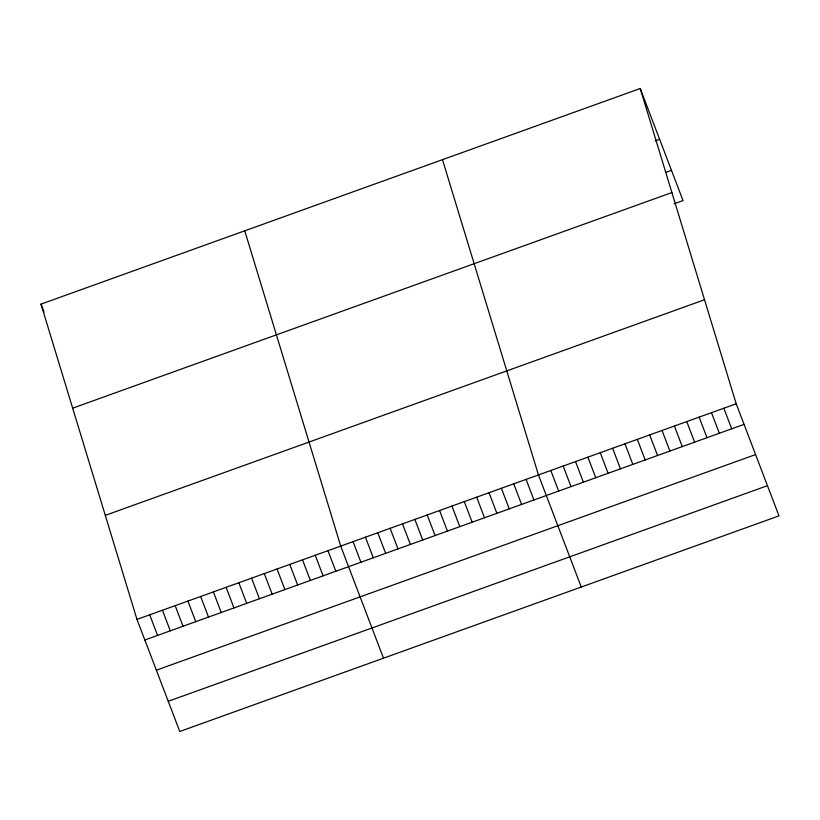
<?xml version="1.0" encoding="UTF-8"?>
<svg xmlns="http://www.w3.org/2000/svg" width="820" height="820" viewBox="0 0 820 820"><rect width="100%" height="100%" fill="white"/><g stroke="black" fill="none" stroke-linecap="round" stroke-linejoin="round"><path stroke-width="1.23" d="M640.225 88.509L736.196 403.788L779 515.872L179.775 731.491L136.971 619.407L41 304.128L640.225 88.509L683.029 200.592L674.04 203.832M655.118 140.907L659.618 139.287M665.881 172.415L671.498 170.396M72.672 408.165L671.898 192.556M105.298 515.36L704.524 299.751M136.971 619.407L736.196 403.788M144.833 639.989L744.058 424.37M156.364 670.186L755.589 454.567M168.243 701.295L767.469 485.676M723.845 408.237L731.696 428.819M711.483 412.685L719.335 433.267M699.122 417.134L706.983 437.706M686.76 421.582L694.622 442.154M674.409 426.021L682.26 446.603M662.047 430.469L669.899 451.051M649.686 434.918L657.548 455.5M637.324 439.366L645.186 459.948M624.963 443.815L632.825 464.397M612.612 448.263L620.463 468.835M600.25 452.712L608.112 473.283M587.889 457.15L595.75 477.732M575.527 461.598L583.389 482.18M563.176 466.047L571.027 486.629M550.814 470.495L558.676 491.077M581.257 587.028L538.453 474.944L442.482 159.664M526.091 479.392L533.953 499.974M513.74 483.841L521.592 504.413M501.379 488.289L509.24 508.861M489.017 492.728L496.879 513.31M476.656 497.176L484.517 517.758M464.304 501.625L472.156 522.207M451.943 506.073L459.805 526.655M439.581 510.522L447.443 531.104M427.22 514.97L435.082 535.542M414.869 519.419L422.72 539.99M402.507 523.857L410.359 544.439M390.146 528.305L398.007 548.887M377.784 532.754L385.646 553.336M365.433 537.202L373.284 557.784M353.071 541.651L360.923 562.233M383.514 658.183L340.71 546.099L244.739 230.82M327.979 550.681L335.831 571.253M315.239 555.263L323.101 575.835M302.508 559.845L310.37 580.416M289.778 564.426L297.629 584.998M277.047 569.008L284.899 589.58M264.306 573.59L272.168 594.162M251.576 578.172L259.438 598.743M238.845 582.753L246.697 603.325M226.105 587.335L233.966 607.907M213.374 591.917L221.236 612.489M200.644 596.499L208.495 617.07M187.903 601.08L195.765 621.662M175.172 605.662L183.034 626.244M162.442 610.244L170.304 630.826M41 304.128L44.054 312.133M149.712 614.826L157.563 635.408"/></g></svg>
